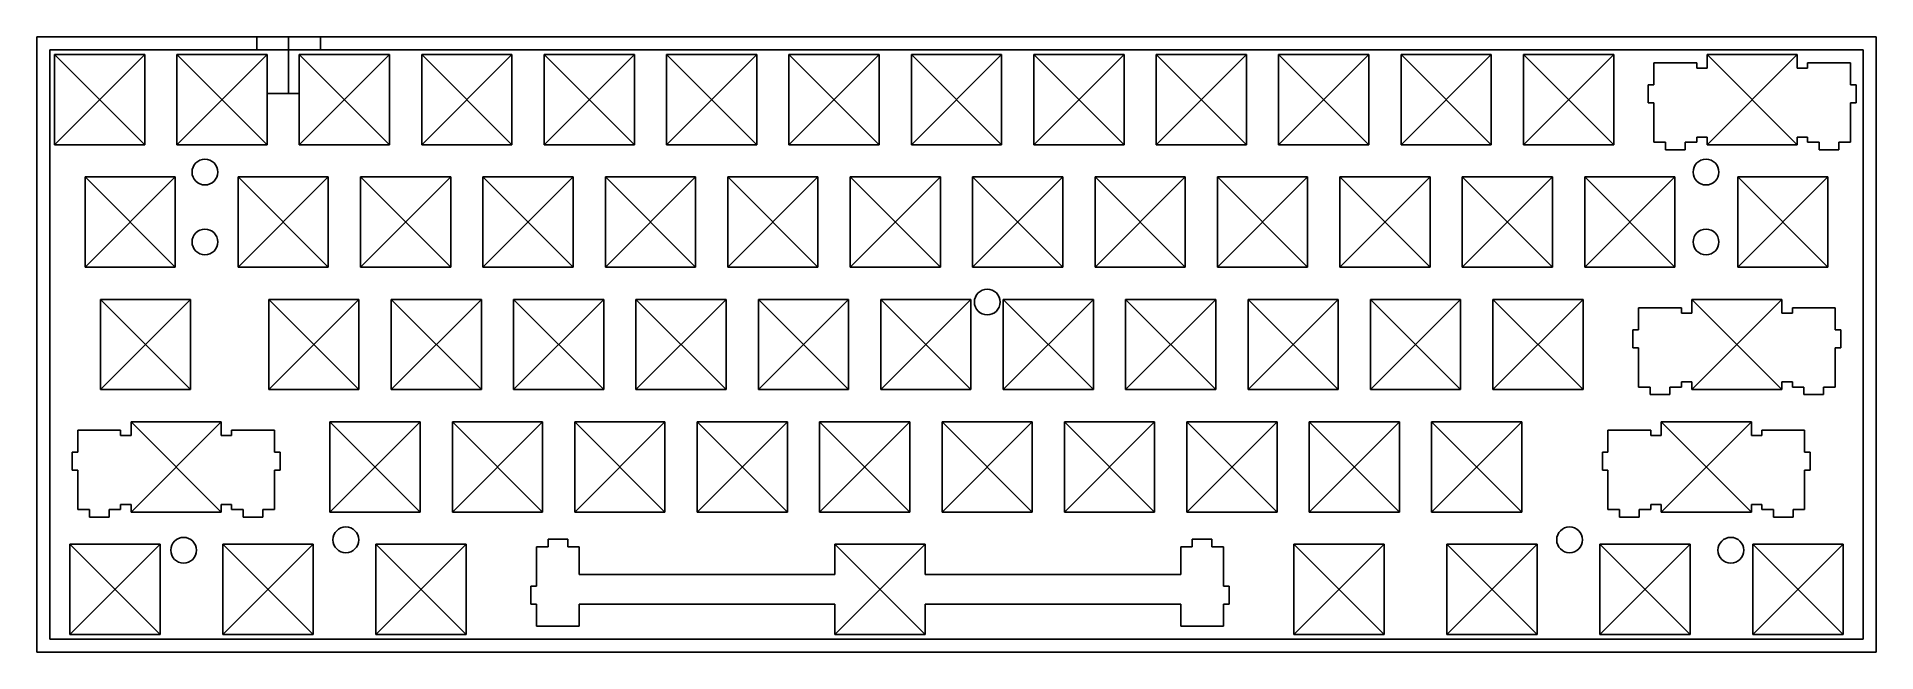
# Model space of a CAD drawing. Header units: centimetres. Extents: x 0 to 28.5, y -9.5 to 0.
import ezdxf

# ---------------------------------------------------------------- set-up
doc = ezdxf.new("R2010")
doc.units = ezdxf.units.CM
doc.header["$MEASUREMENT"] = 0
doc.layers.add('Factory Template v2_plate-2022-12-30T22 18 44.551Z v4_0', color=7, linetype='Continuous')

msp = doc.modelspace()

# ---------------------------------------------------------------- linework, layer by layer
at = {"layer": 'Factory Template v2_plate-2022-12-30T22 18 44.551Z v4_0'}
for p, q in [((-0.025, 0.025), (28.525, 0.025)), ((-0.025, -9.525), (-0.025, 0.025)), ((3.39134, -0.175), (3.39134, 0.025)), ((3.8839, -0.85241), (3.8839, 0.025)), ((4.37646, 0.025), (4.37646, -0.175)), ((28.525, -9.525), (28.525, 0.025)), ((0.175, -9.325), (0.175, -0.175)), ((0.175, -0.175), (28.325, -0.175)), ((0.25, -1.65), (1.65, -0.25)), ((0.25, -0.25), (1.65, -1.65)), ((0.25, -0.25), (1.65, -0.25)), ((0.25, -0.25), (0.25, -1.65)), ((1.65, -0.25), (1.65, -1.65)), ((2.15, -0.25), (3.55, -1.65)), ((2.15, -1.65), (3.55, -0.25)), ((2.15, -0.25), (3.55, -0.25)), ((2.15, -0.25), (2.15, -1.65)), ((3.39134, -0.175), (4.37646, -0.175)), ((3.55, -0.25), (3.55, -1.65)), ((4.05, -0.25), (5.45, -1.65)), ((5.45, -0.25), (4.05, -1.65)), ((4.05, -0.25), (4.05, -1.65)), ((4.05, -0.25), (5.45, -0.25)), ((5.45, -0.25), (5.45, -1.65)), ((5.95, -0.25), (7.35, -1.65)), ((5.95, -1.65), (7.35, -0.25)), ((5.95, -0.25), (7.35, -0.25)), ((5.95, -0.25), (5.95, -1.65)), ((7.35, -0.25), (7.35, -1.65)), ((7.85, -0.25), (9.25, -1.65)), ((9.25, -0.25), (7.85, -1.65)), ((7.85, -0.25), (9.25, -0.25)), ((7.85, -0.25), (7.85, -1.65)), ((9.25, -0.25), (9.25, -1.65)), ((9.75, -0.25), (11.15, -1.65)), ((9.75, -1.65), (11.15, -0.25)), ((9.75, -0.25), (11.15, -0.25)), ((9.75, -0.25), (9.75, -1.65)), ((11.15, -0.25), (11.15, -1.65)), ((11.65, -0.25), (13.05, -1.65)), ((11.65, -1.65), (13.05, -0.25)), ((11.65, -0.25), (11.65, -1.65)), ((11.65, -0.25), (13.05, -0.25)), ((13.05, -0.25), (13.05, -1.65)), ((13.55, -0.25), (14.95, -1.65)), ((13.55, -1.65), (14.95, -0.25)), ((13.55, -0.25), (13.55, -1.65)), ((13.55, -0.25), (14.95, -0.25)), ((14.95, -0.25), (14.95, -1.65)), ((15.45, -0.25), (16.85, -1.65)), ((15.45, -1.65), (16.85, -0.25)), ((15.45, -0.25), (15.45, -1.65)), ((15.45, -0.25), (16.85, -0.25)), ((16.85, -0.25), (16.85, -1.65)), ((17.35, -0.25), (18.75, -1.65)), ((18.75, -0.25), (17.35, -1.65)), ((17.35, -0.25), (17.35, -1.65)), ((17.35, -0.25), (18.75, -0.25)), ((18.75, -0.25), (18.75, -1.65)), ((19.25, -0.25), (20.65, -1.65)), ((20.65, -0.25), (19.25, -1.65)), ((19.25, -0.25), (19.25, -1.65)), ((19.25, -0.25), (20.65, -0.25)), ((20.65, -0.25), (20.65, -1.65)), ((21.15, -0.25), (22.55, -0.25)), ((21.15, -0.25), (21.15, -1.65)), ((22.55, -0.25), (21.15, -1.65)), ((21.15, -0.25), (22.55, -1.65)), ((22.55, -0.25), (22.55, -1.65)), ((23.05, -0.25), (23.05, -1.65)), ((24.45, -0.25), (23.05, -1.65)), ((23.05, -0.25), (24.45, -0.25)), ((23.05, -0.25), (24.45, -1.65)), ((24.45, -0.25), (24.45, -1.65)), ((25.9, -0.25), (25.9, -0.46232)), ((27.3, -0.25), (25.9, -1.65)), ((25.9, -0.25), (27.3, -0.25)), ((25.9, -0.25), (27.3, -1.65)), ((27.3, -0.25), (27.3, -0.46232)), ((28.325, -9.325), (28.325, -0.175)), ((25.07346, -0.7214), (25.07346, -0.38104)), ((25.07346, -0.38104), (25.73894, -0.38104)), ((25.73894, -0.38104), (25.73894, -0.46232)), ((25.73894, -0.46232), (25.9, -0.46232)), ((27.46106, -0.46232), (27.3, -0.46232)), ((27.46106, -0.38104), (27.46106, -0.46232)), ((28.12654, -0.38104), (27.46106, -0.38104)), ((28.12654, -0.7214), (28.12654, -0.38104)), ((4.05, -0.85241), (3.55, -0.85241)), ((24.9871, -0.7214), (25.07346, -0.7214)), ((24.9871, -1.0008), (24.9871, -0.7214)), ((28.2129, -0.7214), (28.12654, -0.7214)), ((28.2129, -1.0008), (28.2129, -0.7214)), ((25.07346, -1.0008), (24.9871, -1.0008)), ((25.07346, -1.6104), (25.07346, -1.0008)), ((28.12654, -1.6104), (28.12654, -1.0008)), ((28.12654, -1.0008), (28.2129, -1.0008)), ((0.25, -1.65), (1.65, -1.65)), ((2.15, -1.65), (3.55, -1.65)), ((4.05, -1.65), (5.45, -1.65)), ((5.95, -1.65), (7.35, -1.65)), ((7.85, -1.65), (9.25, -1.65)), ((9.75, -1.65), (11.15, -1.65)), ((11.65, -1.65), (13.05, -1.65)), ((13.55, -1.65), (14.95, -1.65)), ((15.45, -1.65), (16.85, -1.65)), ((17.35, -1.65), (18.75, -1.65)), ((19.25, -1.65), (20.65, -1.65)), ((21.15, -1.65), (22.55, -1.65)), ((23.05, -1.65), (24.45, -1.65)), ((25.2538, -1.6104), (25.07346, -1.6104)), ((25.2538, -1.72724), (25.2538, -1.6104)), ((25.73894, -1.6104), (25.5586, -1.6104)), ((25.5586, -1.6104), (25.5586, -1.72724)), ((25.73894, -1.53166), (25.73894, -1.6104)), ((25.9, -1.53166), (25.73894, -1.53166)), ((25.9, -1.53166), (25.9, -1.65)), ((25.9, -1.65), (27.3, -1.65)), ((27.3, -1.53166), (27.3, -1.65)), ((27.3, -1.53166), (27.46106, -1.53166)), ((27.46106, -1.53166), (27.46106, -1.6104)), ((27.46106, -1.6104), (27.6414, -1.6104)), ((27.6414, -1.6104), (27.6414, -1.72724)), ((27.9462, -1.72724), (27.9462, -1.6104)), ((27.9462, -1.6104), (28.12654, -1.6104)), ((25.5586, -1.72724), (25.2538, -1.72724)), ((27.6414, -1.72724), (27.9462, -1.72724)), ((0.725, -3.55), (2.125, -2.15)), ((0.725, -2.15), (2.125, -3.55)), ((0.725, -2.15), (2.125, -2.15)), ((0.725, -2.15), (0.725, -3.55)), ((2.125, -2.15), (2.125, -3.55)), ((3.1, -3.55), (4.5, -2.15)), ((3.1, -2.15), (4.5, -3.55)), ((3.1, -2.15), (4.5, -2.15)), ((3.1, -2.15), (3.1, -3.55)), ((4.5, -2.15), (4.5, -3.55)), ((5, -2.15), (6.4, -3.55)), ((5, -3.55), (6.4, -2.15)), ((5, -2.15), (5, -3.55)), ((5, -2.15), (6.4, -2.15)), ((6.4, -2.15), (6.4, -3.55)), ((6.9, -3.55), (8.3, -2.15)), ((6.9, -2.15), (8.3, -2.15)), ((6.9, -2.15), (8.3, -3.55)), ((6.9, -2.15), (6.9, -3.55)), ((8.3, -2.15), (8.3, -3.55)), ((8.8, -2.15), (10.2, -3.55)), ((8.8, -3.55), (10.2, -2.15)), ((8.8, -2.15), (8.8, -3.55)), ((8.8, -2.15), (10.2, -2.15)), ((10.2, -2.15), (10.2, -3.55)), ((10.7, -3.55), (12.1, -2.15)), ((10.7, -2.15), (12.1, -3.55)), ((10.7, -2.15), (10.7, -3.55)), ((10.7, -2.15), (12.1, -2.15)), ((12.1, -2.15), (12.1, -3.55)), ((12.6, -2.15), (14, -3.55)), ((12.6, -3.55), (14, -2.15)), ((12.6, -2.15), (12.6, -3.55)), ((12.6, -2.15), (14, -2.15)), ((14, -2.15), (14, -3.55)), ((14.5, -2.15), (15.9, -3.55)), ((14.5, -3.55), (15.9, -2.15)), ((14.5, -2.15), (14.5, -3.55)), ((14.5, -2.15), (15.9, -2.15)), ((15.9, -2.15), (15.9, -3.55)), ((16.4, -2.15), (17.8, -3.55)), ((16.4, -3.55), (17.8, -2.15)), ((16.4, -2.15), (16.4, -3.55)), ((16.4, -2.15), (17.8, -2.15)), ((17.8, -2.15), (17.8, -3.55)), ((18.3, -2.15), (19.7, -3.55)), ((18.3, -3.55), (19.7, -2.15)), ((18.3, -2.15), (19.7, -2.15)), ((18.3, -2.15), (18.3, -3.55)), ((19.7, -2.15), (19.7, -3.55)), ((20.2, -2.15), (20.2, -3.55)), ((20.2, -2.15), (21.6, -3.55)), ((20.2, -2.15), (21.6, -2.15)), ((21.6, -2.15), (20.2, -3.55)), ((21.6, -2.15), (21.6, -3.55)), ((23.5, -2.15), (22.1, -3.55)), ((22.1, -2.15), (22.1, -3.55)), ((22.1, -2.15), (23.5, -2.15)), ((22.1, -2.15), (23.5, -3.55)), ((23.5, -2.15), (23.5, -3.55)), ((24, -2.15), (25.4, -2.15)), ((24, -2.15), (25.4, -3.55)), ((24, -2.15), (24, -3.55)), ((24, -3.55), (25.4, -2.15)), ((25.4, -2.15), (25.4, -3.55)), ((26.375, -2.15), (26.375, -3.55)), ((26.375, -2.15), (27.775, -2.15)), ((26.375, -3.55), (27.775, -2.15)), ((26.375, -2.15), (27.775, -3.55)), ((27.775, -2.15), (27.775, -3.55)), ((0.725, -3.55), (2.125, -3.55)), ((3.1, -3.55), (4.5, -3.55)), ((5, -3.55), (6.4, -3.55)), ((6.9, -3.55), (8.3, -3.55)), ((8.8, -3.55), (10.2, -3.55)), ((10.7, -3.55), (12.1, -3.55)), ((12.6, -3.55), (14, -3.55)), ((14.5, -3.55), (15.9, -3.55)), ((16.4, -3.55), (17.8, -3.55)), ((18.3, -3.55), (19.7, -3.55)), ((20.2, -3.55), (21.6, -3.55)), ((22.1, -3.55), (23.5, -3.55)), ((24, -3.55), (25.4, -3.55)), ((26.375, -3.55), (27.775, -3.55)), ((0.9625, -4.05), (2.3625, -5.45)), ((0.9625, -4.05), (2.3625, -4.05)), ((0.9625, -4.05), (0.9625, -5.45)), ((0.9625, -5.45), (2.3625, -4.05)), ((2.3625, -4.05), (2.3625, -5.45)), ((3.575, -5.45), (4.975, -4.05)), ((3.575, -4.05), (4.975, -5.45)), ((3.575, -4.05), (3.575, -5.45)), ((3.575, -4.05), (4.975, -4.05)), ((4.975, -4.05), (4.975, -5.45)), ((5.475, -4.05), (6.875, -5.45)), ((5.475, -4.05), (5.475, -5.45)), ((5.475, -4.05), (6.875, -4.05)), ((5.475, -5.45), (6.875, -4.05)), ((6.875, -4.05), (6.875, -5.45)), ((7.375, -5.45), (8.775, -4.05)), ((7.375, -4.05), (8.775, -5.45)), ((7.375, -4.05), (7.375, -5.45)), ((7.375, -4.05), (8.775, -4.05)), ((8.775, -4.05), (8.775, -5.45)), ((9.275, -5.45), (10.675, -4.05)), ((9.275, -4.05), (10.675, -5.45)), ((9.275, -4.05), (9.275, -5.45)), ((9.275, -4.05), (10.675, -4.05)), ((10.675, -4.05), (10.675, -5.45)), ((11.175, -4.05), (12.575, -5.45)), ((11.175, -5.45), (12.575, -4.05)), ((11.175, -4.05), (12.575, -4.05)), ((11.175, -4.05), (11.175, -5.45)), ((12.575, -4.05), (12.575, -5.45)), ((13.075, -5.45), (14.475, -4.05)), ((13.075, -4.05), (14.475, -5.45)), ((13.075, -4.05), (14.475, -4.05)), ((13.075, -4.05), (13.075, -5.45)), ((14.475, -4.05), (14.475, -5.45)), ((14.975, -5.45), (16.375, -4.05)), ((14.975, -4.05), (16.375, -5.45)), ((14.975, -4.05), (14.975, -5.45)), ((14.975, -4.05), (16.375, -4.05)), ((16.375, -4.05), (16.375, -5.45)), ((16.875, -4.05), (18.275, -5.45)), ((16.875, -5.45), (18.275, -4.05)), ((16.875, -4.05), (16.875, -5.45)), ((16.875, -4.05), (18.275, -4.05)), ((18.275, -4.05), (18.275, -5.45)), ((18.775, -4.05), (20.175, -5.45)), ((18.775, -5.45), (20.175, -4.05)), ((18.775, -4.05), (20.175, -4.05)), ((18.775, -4.05), (18.775, -5.45)), ((20.175, -4.05), (20.175, -5.45)), ((20.675, -4.05), (22.075, -4.05)), ((20.675, -4.05), (20.675, -5.45)), ((20.675, -5.45), (22.075, -4.05)), ((20.675, -4.05), (22.075, -5.45)), ((22.075, -4.05), (22.075, -5.45)), ((22.575, -4.05), (22.575, -5.45)), ((22.575, -4.05), (23.975, -4.05)), ((22.575, -5.45), (23.975, -4.05)), ((22.575, -4.05), (23.975, -5.45)), ((23.975, -4.05), (23.975, -5.45)), ((24.83596, -4.18104), (25.50144, -4.18104)), ((24.83596, -4.5214), (24.83596, -4.18104)), ((25.50144, -4.18104), (25.50144, -4.26232)), ((25.50144, -4.26232), (25.6625, -4.26232)), ((25.6625, -4.05), (25.6625, -4.26232)), ((25.6625, -4.05), (27.0625, -4.05)), ((25.6625, -4.05), (27.0625, -5.45)), ((27.0625, -4.05), (25.6625, -5.45)), ((27.0625, -4.05), (27.0625, -4.26232)), ((27.22356, -4.26232), (27.0625, -4.26232)), ((27.22356, -4.18104), (27.22356, -4.26232)), ((27.88904, -4.18104), (27.22356, -4.18104)), ((27.88904, -4.5214), (27.88904, -4.18104)), ((24.7496, -4.8008), (24.7496, -4.5214)), ((24.7496, -4.5214), (24.83596, -4.5214)), ((27.9754, -4.5214), (27.88904, -4.5214)), ((27.9754, -4.8008), (27.9754, -4.5214)), ((24.83596, -4.8008), (24.7496, -4.8008)), ((24.83596, -5.4104), (24.83596, -4.8008)), ((27.88904, -4.8008), (27.9754, -4.8008)), ((27.88904, -5.4104), (27.88904, -4.8008)), ((25.0163, -5.4104), (24.83596, -5.4104)), ((25.0163, -5.52724), (25.0163, -5.4104)), ((25.50144, -5.4104), (25.3211, -5.4104)), ((25.3211, -5.4104), (25.3211, -5.52724)), ((25.50144, -5.33166), (25.50144, -5.4104)), ((25.6625, -5.33166), (25.50144, -5.33166)), ((25.6625, -5.33166), (25.6625, -5.45)), ((27.0625, -5.33166), (27.22356, -5.33166)), ((27.0625, -5.33166), (27.0625, -5.45)), ((27.22356, -5.33166), (27.22356, -5.4104)), ((27.22356, -5.4104), (27.4039, -5.4104)), ((27.4039, -5.4104), (27.4039, -5.52724)), ((27.7087, -5.4104), (27.88904, -5.4104)), ((27.7087, -5.52724), (27.7087, -5.4104)), ((0.9625, -5.45), (2.3625, -5.45)), ((3.575, -5.45), (4.975, -5.45)), ((5.475, -5.45), (6.875, -5.45)), ((7.375, -5.45), (8.775, -5.45)), ((9.275, -5.45), (10.675, -5.45)), ((11.175, -5.45), (12.575, -5.45)), ((13.075, -5.45), (14.475, -5.45)), ((14.975, -5.45), (16.375, -5.45)), ((16.875, -5.45), (18.275, -5.45)), ((18.775, -5.45), (20.175, -5.45)), ((20.675, -5.45), (22.075, -5.45)), ((22.575, -5.45), (23.975, -5.45)), ((25.3211, -5.52724), (25.0163, -5.52724)), ((25.6625, -5.45), (27.0625, -5.45)), ((27.4039, -5.52724), (27.7087, -5.52724)), ((1.4375, -5.95), (1.4375, -6.16232)), ((1.4375, -5.95), (2.8375, -7.35)), ((1.4375, -7.35), (2.8375, -5.95)), ((1.4375, -5.95), (2.8375, -5.95)), ((2.8375, -5.95), (2.8375, -6.16232)), ((5.925, -5.95), (4.525, -7.35)), ((4.525, -5.95), (5.925, -7.35)), ((4.525, -5.95), (4.525, -7.35)), ((4.525, -5.95), (5.925, -5.95)), ((5.925, -5.95), (5.925, -7.35)), ((6.425, -5.95), (7.825, -7.35)), ((7.825, -5.95), (6.425, -7.35)), ((6.425, -5.95), (6.425, -7.35)), ((6.425, -5.95), (7.825, -5.95)), ((7.825, -5.95), (7.825, -7.35)), ((8.325, -5.95), (9.725, -7.35)), ((8.325, -7.35), (9.725, -5.95)), ((8.325, -5.95), (8.325, -7.35)), ((8.325, -5.95), (9.725, -5.95)), ((9.725, -5.95), (9.725, -7.35)), ((10.225, -5.95), (11.625, -7.35)), ((10.225, -7.35), (11.625, -5.95)), ((10.225, -5.95), (11.625, -5.95)), ((10.225, -5.95), (10.225, -7.35)), ((11.625, -5.95), (11.625, -7.35)), ((12.125, -5.95), (13.525, -7.35)), ((12.125, -7.35), (13.525, -5.95)), ((12.125, -5.95), (12.125, -7.35)), ((12.125, -5.95), (13.525, -5.95)), ((13.525, -5.95), (13.525, -7.35)), ((14.025, -7.35), (15.425, -5.95)), ((14.025, -5.95), (15.425, -7.35)), ((14.025, -5.95), (14.025, -7.35)), ((14.025, -5.95), (15.425, -5.95)), ((15.425, -5.95), (15.425, -7.35)), ((15.925, -5.95), (17.325, -7.35)), ((15.925, -7.35), (17.325, -5.95)), ((15.925, -5.95), (15.925, -7.35)), ((15.925, -5.95), (17.325, -5.95)), ((17.325, -5.95), (17.325, -7.35)), ((17.825, -5.95), (17.825, -7.35)), ((17.825, -5.95), (19.225, -5.95)), ((17.825, -5.95), (19.225, -7.35)), ((17.825, -7.35), (19.225, -5.95)), ((19.225, -5.95), (19.225, -7.35)), ((19.725, -5.95), (21.125, -5.95)), ((19.725, -5.95), (19.725, -7.35)), ((19.725, -5.95), (21.125, -7.35)), ((19.725, -7.35), (21.125, -5.95)), ((21.125, -5.95), (21.125, -7.35)), ((21.625, -5.95), (23.025, -7.35)), ((21.625, -7.35), (23.025, -5.95)), ((21.625, -5.95), (23.025, -5.95)), ((21.625, -5.95), (21.625, -7.35)), ((23.025, -5.95), (23.025, -7.35)), ((25.1875, -5.95), (25.1875, -6.16232)), ((25.1875, -5.95), (26.5875, -5.95)), ((26.5875, -5.95), (25.1875, -7.35)), ((25.1875, -5.95), (26.5875, -7.35)), ((26.5875, -5.95), (26.5875, -6.16232)), ((0.61096, -6.08104), (1.27644, -6.08104)), ((0.61096, -6.4214), (0.61096, -6.08104)), ((1.27644, -6.08104), (1.27644, -6.16232)), ((1.27644, -6.16232), (1.4375, -6.16232)), ((2.99856, -6.16232), (2.8375, -6.16232)), ((2.99856, -6.08104), (2.99856, -6.16232)), ((3.66404, -6.08104), (2.99856, -6.08104)), ((3.66404, -6.4214), (3.66404, -6.08104)), ((24.36096, -6.08104), (25.02644, -6.08104)), ((24.36096, -6.4214), (24.36096, -6.08104)), ((25.02644, -6.08104), (25.02644, -6.16232)), ((25.02644, -6.16232), (25.1875, -6.16232)), ((26.74856, -6.16232), (26.5875, -6.16232)), ((27.41404, -6.08104), (26.74856, -6.08104)), ((26.74856, -6.08104), (26.74856, -6.16232)), ((27.41404, -6.4214), (27.41404, -6.08104)), ((0.5246, -6.4214), (0.61096, -6.4214)), ((0.5246, -6.7008), (0.5246, -6.4214)), ((3.7504, -6.4214), (3.66404, -6.4214)), ((3.7504, -6.7008), (3.7504, -6.4214)), ((24.2746, -6.4214), (24.36096, -6.4214)), ((24.2746, -6.7008), (24.2746, -6.4214)), ((27.5004, -6.4214), (27.41404, -6.4214)), ((27.5004, -6.7008), (27.5004, -6.4214)), ((0.61096, -6.7008), (0.5246, -6.7008)), ((0.61096, -7.3104), (0.61096, -6.7008)), ((3.66404, -6.7008), (3.7504, -6.7008)), ((3.66404, -7.3104), (3.66404, -6.7008)), ((24.36096, -6.7008), (24.2746, -6.7008)), ((24.36096, -7.3104), (24.36096, -6.7008)), ((27.41404, -7.3104), (27.41404, -6.7008)), ((27.41404, -6.7008), (27.5004, -6.7008)), ((0.7913, -7.3104), (0.61096, -7.3104)), ((0.7913, -7.42724), (0.7913, -7.3104)), ((1.0961, -7.3104), (1.0961, -7.42724)), ((1.27644, -7.3104), (1.0961, -7.3104)), ((1.27644, -7.23166), (1.27644, -7.3104)), ((1.4375, -7.23166), (1.27644, -7.23166)), ((1.4375, -7.23166), (1.4375, -7.35)), ((1.4375, -7.35), (2.8375, -7.35)), ((2.8375, -7.23166), (2.99856, -7.23166)), ((2.8375, -7.23166), (2.8375, -7.35)), ((2.99856, -7.23166), (2.99856, -7.3104)), ((2.99856, -7.3104), (3.1789, -7.3104)), ((3.1789, -7.3104), (3.1789, -7.42724)), ((3.4837, -7.42724), (3.4837, -7.3104)), ((3.4837, -7.3104), (3.66404, -7.3104)), ((4.525, -7.35), (5.925, -7.35)), ((6.425, -7.35), (7.825, -7.35)), ((8.325, -7.35), (9.725, -7.35)), ((10.225, -7.35), (11.625, -7.35)), ((12.125, -7.35), (13.525, -7.35)), ((14.025, -7.35), (15.425, -7.35)), ((15.925, -7.35), (17.325, -7.35)), ((17.825, -7.35), (19.225, -7.35)), ((19.725, -7.35), (21.125, -7.35)), ((21.625, -7.35), (23.025, -7.35)), ((24.5413, -7.3104), (24.36096, -7.3104)), ((24.5413, -7.42724), (24.5413, -7.3104)), ((24.8461, -7.3104), (24.8461, -7.42724)), ((25.02644, -7.3104), (24.8461, -7.3104)), ((25.02644, -7.23166), (25.02644, -7.3104)), ((25.1875, -7.23166), (25.02644, -7.23166)), ((25.1875, -7.23166), (25.1875, -7.35)), ((25.1875, -7.35), (26.5875, -7.35)), ((26.5875, -7.23166), (26.5875, -7.35)), ((26.5875, -7.23166), (26.74856, -7.23166)), ((26.74856, -7.23166), (26.74856, -7.3104)), ((26.74856, -7.3104), (26.9289, -7.3104)), ((26.9289, -7.3104), (26.9289, -7.42724)), ((27.2337, -7.3104), (27.41404, -7.3104)), ((27.2337, -7.42724), (27.2337, -7.3104)), ((1.0961, -7.42724), (0.7913, -7.42724)), ((3.1789, -7.42724), (3.4837, -7.42724)), ((24.8461, -7.42724), (24.5413, -7.42724)), ((26.9289, -7.42724), (27.2337, -7.42724)), ((0.4875, -7.85), (0.4875, -9.25)), ((0.4875, -9.25), (1.8875, -7.85)), ((0.4875, -7.85), (1.8875, -9.25)), ((0.4875, -7.85), (1.8875, -7.85)), ((1.8875, -7.85), (1.8875, -9.25)), ((2.8625, -7.85), (4.2625, -7.85)), ((2.8625, -7.85), (2.8625, -9.25)), ((2.8625, -7.85), (4.2625, -9.25)), ((2.8625, -9.25), (4.2625, -7.85)), ((4.2625, -7.85), (4.2625, -9.25)), ((5.2375, -7.85), (6.6375, -9.25)), ((5.2375, -9.25), (6.6375, -7.85)), ((5.2375, -7.85), (6.6375, -7.85)), ((5.2375, -7.85), (5.2375, -9.25)), ((6.6375, -7.85), (6.6375, -9.25)), ((7.9101, -7.8896), (7.72976, -7.8896)), ((7.72976, -7.8896), (7.72976, -8.4992)), ((8.2149, -7.77276), (7.9101, -7.77276)), ((7.9101, -7.77276), (7.9101, -7.8896)), ((8.2149, -7.8896), (8.2149, -7.77276)), ((8.39524, -7.8896), (8.2149, -7.8896)), ((8.39524, -8.32), (8.39524, -7.8896)), ((12.3625, -8.32), (12.3625, -7.85)), ((12.3625, -7.85), (13.7625, -7.85)), ((12.3625, -7.85), (13.7625, -9.25)), ((12.3625, -9.25), (13.7625, -7.85)), ((13.7625, -8.32), (13.7625, -7.85)), ((17.72976, -7.8896), (17.9101, -7.8896)), ((17.72976, -8.32), (17.72976, -7.8896)), ((17.9101, -7.8896), (17.9101, -7.77276)), ((17.9101, -7.77276), (18.2149, -7.77276)), ((18.2149, -7.77276), (18.2149, -7.8896)), ((18.2149, -7.8896), (18.39524, -7.8896)), ((18.39524, -7.8896), (18.39524, -8.4992)), ((19.4875, -9.25), (20.8875, -7.85)), ((19.4875, -7.85), (20.8875, -9.25)), ((19.4875, -7.85), (20.8875, -7.85)), ((19.4875, -7.85), (19.4875, -9.25)), ((20.8875, -7.85), (20.8875, -9.25)), ((21.8625, -7.85), (23.2625, -7.85)), ((21.8625, -9.25), (23.2625, -7.85)), ((21.8625, -7.85), (21.8625, -9.25)), ((23.2625, -9.25), (21.8625, -7.85)), ((23.2625, -7.85), (23.2625, -9.25)), ((24.2375, -7.85), (24.2375, -9.25)), ((24.2375, -7.85), (25.6375, -7.85)), ((25.6375, -7.85), (24.2375, -9.25)), ((24.2375, -7.85), (25.6375, -9.25)), ((25.6375, -7.85), (25.6375, -9.25)), ((26.6125, -7.85), (26.6125, -9.25)), ((26.6125, -7.85), (28.0125, -9.25)), ((26.6125, -9.25), (28.0125, -7.85)), ((26.6125, -7.85), (28.0125, -7.85)), ((28.0125, -7.85), (28.0125, -9.25)), ((7.72976, -8.4992), (7.6434, -8.4992)), ((7.6434, -8.4992), (7.6434, -8.7786)), ((12.3625, -8.32), (8.39524, -8.32)), ((13.7625, -8.32), (17.72976, -8.32)), ((18.39524, -8.4992), (18.4816, -8.4992)), ((18.4816, -8.4992), (18.4816, -8.7786)), ((7.6434, -8.7786), (7.72976, -8.7786)), ((7.72976, -8.7786), (7.72976, -9.11896)), ((8.39524, -9.11896), (8.39524, -8.78)), ((8.39524, -8.78), (12.3625, -8.78)), ((12.3625, -9.25), (12.3625, -8.78)), ((17.72976, -8.78), (13.7625, -8.78)), ((13.7625, -9.25), (13.7625, -8.78)), ((17.72976, -9.11896), (17.72976, -8.78)), ((18.39524, -8.7786), (18.39524, -9.11896)), ((18.4816, -8.7786), (18.39524, -8.7786)), ((7.72976, -9.11896), (8.39524, -9.11896)), ((18.39524, -9.11896), (17.72976, -9.11896)), ((0.175, -9.325), (28.325, -9.325)), ((0.4875, -9.25), (1.8875, -9.25)), ((2.8625, -9.25), (4.2625, -9.25)), ((5.2375, -9.25), (6.6375, -9.25)), ((12.3625, -9.25), (13.7625, -9.25)), ((19.4875, -9.25), (20.8875, -9.25)), ((21.8625, -9.25), (23.2625, -9.25)), ((24.2375, -9.25), (25.6375, -9.25)), ((26.6125, -9.25), (28.0125, -9.25)), ((-0.025, -9.525), (28.525, -9.525))]:
    msp.add_line(p, q, dxfattribs=at)
for centre in [(2.58504, -2.07474), (25.88334, -2.07474), (2.58504, -3.15895), (25.88334, -3.15895), (14.72774, -4.09096), (4.77194, -7.78176), (23.76539, -7.78176), (2.25429, -7.94287), (26.2686, -7.94287)]:
    msp.add_circle(centre, 0.2, dxfattribs=at)

doc.saveas('drawing.dxf')
